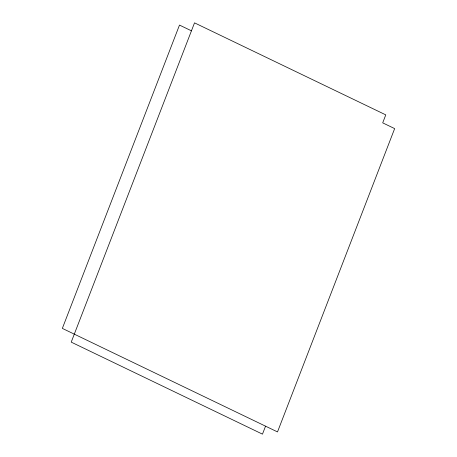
<?xml version="1.0" encoding="UTF-8"?>
<svg xmlns="http://www.w3.org/2000/svg" width="457" height="457" viewBox="0 0 457 457"><rect width="100%" height="100%" fill="white"/><g stroke="black" fill="none" stroke-linecap="round" stroke-linejoin="round"><path stroke-width="0.69" d="M265.551 426.17L262.472 434.15L71.218 342.127L194.528 22.85L385.782 114.873L382.698 122.853L394.654 128.606L277.508 431.922L62.346 328.394L179.492 25.078L191.443 30.83"/></g></svg>
